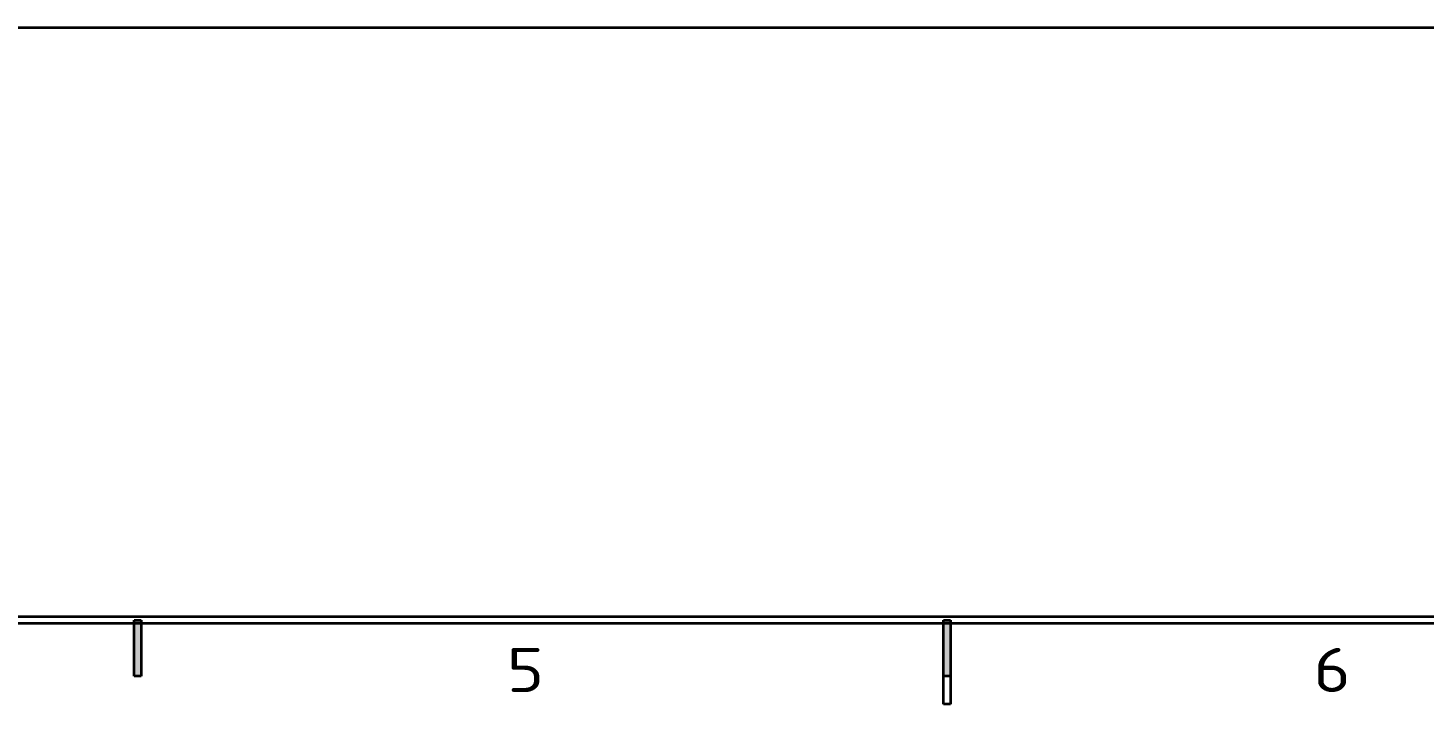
# Model space of a CAD drawing. Extents: x 23 to 587, y 4 to 413.
# Drawn here: x 249.5 to 344.4, y 4.3 to 50.2 of the extents above; entities that cross this region are included whole.
import ezdxf
from ezdxf.enums import TextEntityAlignment as Align

# ---------------------------------------------------------------- set-up
doc = ezdxf.new("R2010")
doc.units = 0
doc.layers.get('0').update_dxf_attribs({"lineweight": 13})
doc.layers.add('3', color=7, linetype='Continuous', lineweight=13)
doc.styles.get("Standard").update_dxf_attribs({"font": 'isocp.shx'})

# ---------------------------------------------------------------- blocks, each defined once
blk = doc.blocks.new('BLOCK255')
at = {"layer": '3', "color": 7, "lineweight": 13}
blk.add_text('5', height=3, dxfattribs=at).set_placement((282.053, 5.116), (284.591, 5.116), align=Align.FIT)
blk = doc.blocks.new('BLOCK256')
at = {"layer": '3', "color": 7, "lineweight": 13}
blk.add_text('6', height=3, dxfattribs=at).set_placement((336.857, 5.116), (339.395, 5.116), align=Align.FIT)
blk = doc.blocks.new('BLOCK330')
at = {"layer": '3', "color": 7, "lineweight": 5}
blk.add_solid([(257.207, 10), (256.732, 10), (257.207, 6.2), (256.732, 6.2)], dxfattribs=at)
blk = doc.blocks.new('BLOCK331')
at = {"layer": '3', "color": 7, "lineweight": 5}
blk.add_solid([(312.207, 10), (311.732, 10), (312.207, 6.2), (311.732, 6.2)], dxfattribs=at)

msp = doc.modelspace()

# ---------------------------------------------------------------- linework, layer by layer
at = {"color": 7, "lineweight": 35}
msp.add_line((400.735, 50.237), (30.497, 50.237), dxfattribs=at)
at = {"layer": '3', "color": 7, "lineweight": 35}
for p, q in [((579.966, 9.763), (29.763, 9.763)), ((30.237, 10.238), (580.441, 10.238))]:
    msp.add_line(p, q, dxfattribs=at)
at = {"layer": '3', "color": 7, "lineweight": 35, "ltscale": 0.095}
for p, q in [((256.732, 6.2), (256.732, 10)), ((257.207, 10), (257.207, 6.2)), ((311.732, 6.2), (311.732, 10)), ((312.207, 10), (312.207, 6.2))]:
    msp.add_line(p, q, dxfattribs=at)
at = {"layer": '3', "color": 7, "lineweight": 35, "ltscale": 0.011875}
for p, q in [((256.732, 10), (257.207, 10)), ((311.732, 10), (312.207, 10)), ((311.732, 10), (312.207, 10)), ((257.207, 6.2), (256.732, 6.2)), ((312.207, 6.2), (311.732, 6.2)), ((312.207, 4.296), (311.732, 4.296))]:
    msp.add_line(p, q, dxfattribs=at)
at = {"layer": '3', "color": 7, "lineweight": 35, "ltscale": 0.142588}
for p, q in [((311.732, 4.296), (311.732, 10)), ((312.207, 10), (312.207, 4.296))]:
    msp.add_line(p, q, dxfattribs=at)

# ---------------------------------------------------------------- block references
at = {"layer": '3', "lineweight": 0}
for name in ['BLOCK330', 'BLOCK331', 'BLOCK255', 'BLOCK256']:
    msp.add_blockref(name, (0, 0), dxfattribs=at)

doc.saveas('drawing.dxf')
